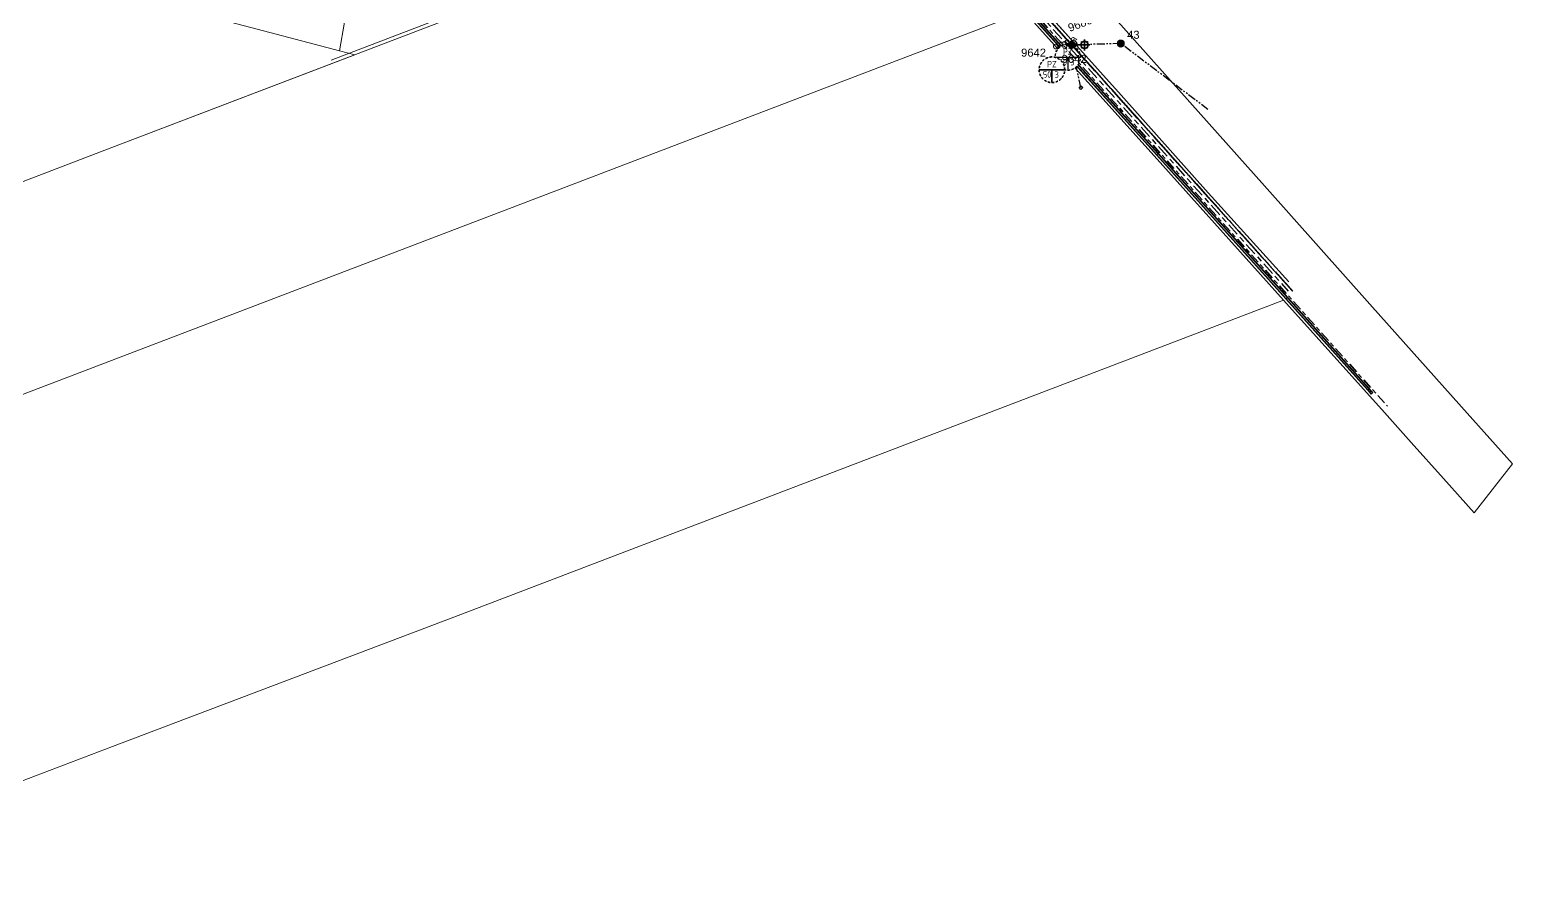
# Model space of a CAD drawing. Header units: metres. Extents: x 0 to 309348, y 0 to 6272736.
# Drawn here: x 308885.4 to 309348.5, y 6271447.3 to 6271711 of the extents above; entities that cross this region are included whole.
import ezdxf
from ezdxf.enums import TextEntityAlignment as Align

# ---------------------------------------------------------------- set-up
doc = ezdxf.new("R2010")
doc.units = ezdxf.units.M
for name, pattern in [('Cable Exist OH', [1, 1, 0]), ('Cable Exist UG', [8.2, 4, -1.2, 1.8, -1.2]), ('Dash', [5, 3, -2]), ('PHANTOMX2', [5, 2.5, -0.5, 0.5, -0.5, 0.5, -0.5])]:
    doc.linetypes.add(name, pattern=pattern)
doc.layers.get('0').update_dxf_attribs({"color": 6})
for name, color, linetype, lineweight in [('_User Miscellaneous1', 30, 'Continuous', 13), ('_User_HV_Exist', 1, 'Continuous', 35), ('_User_LV_Exist', 5, 'Continuous', 35), ('_User_SL_Exist', 4, 'Continuous', 35), ('Cadastre Developer_SP_NEW', 92, 'Continuous', 15), ('Cadastre Land Parcels_SP_EXT', 118, 'Continuous', 15), ('Cadastre Roads_SP_EXT', 218, 'Continuous', 15), ('Mains_HV_EXT', 13, 'Continuous', 25), ('Mains_LV_EXT', 163, 'Continuous', 25), ('Mains_SL_EXT', 131, 'Continuous', 25)]:
    doc.layers.add(name, color=color, linetype=linetype, lineweight=lineweight)
for name, color, linetype in [('Duct_SP_EXT', 30, 'Continuous'), ('Equip_SL_EXT', 7, 'Continuous'), ('Equip_SP_SL_EXT', 7, 'Continuous'), ('Services_SP_EXT', 42, 'PHANTOMX2'), ('SupportsOH_SP_TR_HV_LV_SL_EXT', 7, 'Continuous')]:
    doc.layers.add(name, color=color, linetype=linetype)
doc.styles.add('iecARIAL', font='arial.ttf', dxfattribs={"height": 2})
doc.styles.add('IESYMBOL1', font='isocp.shx')
doc.styles.add('POLE_LABEL', font='arial.ttf', dxfattribs={"height": 2})
doc.styles.add('SL_LABEL', font='arial.ttf', dxfattribs={"height": 2})
doc.styles.add('SLCP_LABEL', font='arial.ttf', dxfattribs={"height": 2})
doc.styles.get("Standard").update_dxf_attribs({"font": 'arial.ttf'})

# ---------------------------------------------------------------- blocks, each defined once
blk = doc.blocks.new('SL_LANTERN_EXT')
at = {"flags": 9}
for tag, p in [('LRATECODE', (-7.4, 0)), ('LOUTREACHVOCAB', (-7.2, 0)), ('LOUTREACH', (-7, 0)), ('LANTNUMBER', (-6.6, 0)), ('LNEW', (-6.4, 0)), ('LMASTVOCAB', (-6.2, 0)), ('LMAST', (-6, 0)), ('LLAMPVOCAB', (-5.8, 0)), ('LLAMP', (-5.6, 0)), ('LEXIST', (-5.4, 0)), ('LCHARGE3PERCENT', (-5.2, 0)), ('LCHARGE3', (-5, 0)), ('LCHARGE2PERCENT', (-4.8, 0)), ('LCHARGE2', (-4.6, 0)), ('LCHARGE1PERCENT', (-4.4, 0)), ('LCHARGE1', (-4.2, 0)), ('LCATEGORY', (-4, 0)), ('LBRACKETVOCAB', (-3.8, 0)), ('LBRACKET', (-3.6, 0)), ('LKINGHEIGHT', (-3.4, 0)), ('CREPLACE', (-3.2, 0)), ('CREMOVE', (-3, 0)), ('CNUMBER', (-2.8, 0)), ('CNEW', (-2.6, 0)), ('CEXIST', (-2.4, 0)), ('USAGE', (-2.2, 0)), ('STATE', (-2, 0)), ('OWNED_BY', (-1.8, 0)), ('ORIENTATION', (-1.6, 0)), ('OPERATING_VOLTAGE', (-1.4, 0)), ('NO_PHASES', (-1.2, 0)), ('LANTERN_TYPE', (-1, 0)), ('LANTERN_PURPOSE', (-0.8, 0)), ('CONTROL_TYPE', (-0.6, 0)), ('CONSTRUCTED_VOLTAGE', (-0.4, 0))]:
    blk.add_attdef(tag, text='', height=0.001, rotation=270, dxfattribs=at).set_placement(p, align=Align.MIDDLE_LEFT)
for tag, p in [('LREMOVE', (0, -7.6)), ('LREPLACE', (0, -7.8)), ('LTYPE', (0, -8)), ('LTYPEVOCAB', (0, -8.2)), ('LEGEND', (0, -8.4)), ('SUBURB', (0, -8.6)), ('STREETNAME', (0, -8.8)), ('LOCATION', (0, -9)), ('NOTES', (0, -9.2)), ('MAINTAINED_BY', (0, -9.86))]:
    blk.add_attdef(tag, text='', height=0.001, dxfattribs=at).set_placement(p, align=Align.MIDDLE_LEFT)
blk.add_attdef('OPERATED_BY', (0, -9.61), '', height=0.001, dxfattribs=at)
blk.add_wipeout([(5.69, 0), (5.06, -1.06), (4, -1.69), (2.94, -1.06), (2.31, 0), (2.94, 1.06), (4, 1.69), (5.06, 1.06)])
for p, q in [((0, 0), (4, 0)), ((2.94, 1.06), (3.2, 0.8)), ((4, 1.69), (4, 0)), ((5.06, 1.06), (4.8, 0.8)), ((2.94, -1.06), (3.2, -0.8)), ((4, 0), (5.69, 0)), ((4, 0), (4, -1.69)), ((5.06, -1.06), (4.8, -0.8))]:
    blk.add_line(p, q)
blk.add_circle((4, 0), 1.12)
at = {"style": 'SL_LABEL', "flags": 9}
blk.add_attdef('STREET_CODE', text='', height=0.001, rotation=270, dxfattribs=at).set_placement((0, 0), align=Align.MIDDLE_LEFT)
at = {"flags": 1}
blk.add_attdef('Z', (0, 0), '', height=0.001, rotation=270, dxfattribs=at)
at = {"width": 0.9}
blk.add_attdef('LNUMBER', text='', height=1, dxfattribs=at).set_placement((7, -1), align=Align.MIDDLE_LEFT)
blk = doc.blocks.new('CCP_EXT')
blk.add_wipeout([(0, 0.57), (0.57, 0), (0, -0.57), (-0.57, 0)])
blk.add_lwpolyline([(-0.57, 0), (0, 0.57), (0.57, 0), (0, -0.57), (-0.57, 0)])
at = {"flags": 1}
blk.add_attdef('Z', (0, 0), '', height=0.2, dxfattribs=at)
at = {"flags": 9}
for tag, p in [('CCP_TYPE', (0, 0)), ('CONSTRUCTED_VOLTAGE', (0, -0.2)), ('OPERATING_VOLTAGE', (0, -0.6)), ('ORIENTATION', (0, -0.8)), ('OWNED_BY', (0, -1)), ('STATE', (0, -1.8)), ('NO_PHASES', (0, -0.4)), ('USAGE', (0, -1.2)), ('LEGEND', (0, -1.4)), ('LIFE_SUPPORT', (0, -1.6)), ('NOTES', (0, -2))]:
    blk.add_attdef(tag, text='', height=0.2, dxfattribs=at).set_placement(p, align=Align.MIDDLE_LEFT)
blk = doc.blocks.new('POLE_EXT')
blk.add_hatch(color=256).paths.add_polyline_path([(-1, 0, 1), (1, 0, 1)])
blk.add_lwpolyline([(-1, 0, 1), (1, 0, 1)], format="xyb", close=True)
at = {"flags": 8}
blk.add_attdef('pNumber', text='', height=2, dxfattribs=at).set_placement((2.5, 2.5), align=Align.MIDDLE_CENTER)
at = {"style": 'POLE_LABEL', "flags": 9}
for tag, p in [('STRUCTURE_PLANT_NUMBER', (1.35, 0.03)), ('STREET_CODE', (1.35, -0.2))]:
    blk.add_attdef(tag, text='', height=0.2, dxfattribs=at).set_placement(p, align=Align.MIDDLE_LEFT)
at = {"flags": 9}
for tag, p in [('OWNED_BY', (1.35, -0.4)), ('SPECIAL_USE', (1.35, -0.8)), ('STATE', (1.35, -1)), ('cLV', (1.35, -1.4)), ('hDepth', (1.35, -1.6)), ('hDia', (1.35, -1.8)), ('cHV', (1.35, -2)), ('cLinedev', (1.35, -3.4)), ('pExisting', (1.35, -3.8)), ('pFooting', (1.35, -4.4)), ('pNew', (1.35, -4.6)), ('PARENT', (1.35, -0.6)), ('USAGE', (1.35, -1.2)), ('LBRACKET', (1.35, -2.2)), ('LExisting', (1.35, -2.4)), ('LANTNUMBER', (1.35, -2.6)), ('LOther', (1.35, -2.8)), ('LRemove', (1.35, -3)), ('LEGEND', (1.35, -3.2)), ('LOCATION', (1.35, -3.6)), ('PFNUMBER', (1.35, -4)), ('NEWPFNUMBER', (1.35, -4.2)), ('pRelocate', (1.35, -5)), ('pRemove', (1.35, -5.2)), ('pReplace', (1.35, -5.4)), ('pStay', (1.35, -5.6)), ('pType', (1.35, -5.8)), ('cspan', (1.35, -6)), ('STREETNAME', (1.35, -6.2)), ('SUBURB', (1.35, -6.4)), ('OPERATED_BY', (1.36, -7.01)), ('NOTES', (1.35, -6.6)), ('MAINTAINED_BY', (1.36, -6.81))]:
    blk.add_attdef(tag, text='', height=0.2, dxfattribs=at).set_placement(p, align=Align.MIDDLE_LEFT)
at = {"flags": 1}
blk.add_attdef('Z', (1.35, -7.33), '', height=0.2, dxfattribs=at)
blk = doc.blocks.new('SLCP_ZELL_EXT')
at = {"flags": 8}
blk.add_attdef('ASSET_NUM', text='', height=2, dxfattribs=at).set_placement((0, 6), align=Align.MIDDLE_CENTER)
for tag, flags, p in [('AMP_RATING', 9, (0.25, -3.3)), ('CONSTRUCTED_VOLTAGE', 9, (0.25, -0.5)), ('CONTROL_TYPE', 9, (0.25, -0.7)), ('OPERATING_VOLTAGE', 9, (0.25, -1.1)), ('ORIENTATION', 9, (0.25, -1.3)), ('OWNED_BY', 9, (0.25, -1.5)), ('OPERATED_BY', 9, (0.25, -1.7)), ('STATE', 9, (0.25, -2.7)), ('STREETNAME', 9, (0.25, -2.9)), ('SUBURB', 9, (0.25, -3.1)), ('Z', 1, (0.25, -3.5)), ('NO_PHASES', 9, (0.25, -0.9)), ('MAINTAINED_BY', 9, (0.25, -1.9)), ('USAGE', 9, (0.25, -2.1)), ('LOCATION', 9, (0.25, -2.3)), ('NOTES', 9, (0.25, -2.5))]:
    blk.add_attdef(tag, text='', height=0.2, dxfattribs=dict(flags=flags)).set_placement(p, align=Align.MIDDLE_LEFT)
blk.add_wipeout([(-0.05, 4), (-0.15, 4), (-0.25, 3.99), (-0.34, 3.99), (-0.44, 3.98), (-0.54, 3.96), (-0.64, 3.95), (-0.73, 3.93), (-0.83, 3.91), (-0.92, 3.89), (-1.02, 3.87), (-1.11, 3.84), (-1.21, 3.81), (-1.3, 3.78), (-1.39, 3.75), (-1.49, 3.71), (-1.58, 3.68), (-1.67, 3.64), (-1.75, 3.59), (-1.84, 3.55), (-1.93, 3.5), (-2.01, 3.46), (-2.1, 3.41), (-2.18, 3.35), (-2.26, 3.3), (-2.34, 3.24), (-2.42, 3.18), (-2.5, 3.12), (-2.58, 3.06), (-2.65, 3), (-2.72, 2.93), (-2.79, 2.86), (-2.86, 2.79), (-2.93, 2.72), (-3, 2.65), (-3.06, 2.58), (-3.12, 2.5), (-3.18, 2.42), (-3.24, 2.34), (-3.3, 2.26), (-3.35, 2.18), (-3.41, 2.1), (-3.46, 2.01), (-3.5, 1.93), (-3.55, 1.84), (-3.59, 1.75), (-3.64, 1.67), (-3.68, 1.58), (-3.71, 1.49), (-3.75, 1.39), (-3.78, 1.3), (-3.81, 1.21), (-3.84, 1.11), (-3.87, 1.02), (-3.89, 0.92), (-3.91, 0.83), (-3.93, 0.73), (-3.95, 0.64), (-3.96, 0.54), (-3.98, 0.44), (-3.99, 0.34), (-3.99, 0.25), (-4, 0.15), (-4, 0.05), (-4, -0.05), (-4, -0.15), (-3.99, -0.25), (-3.99, -0.34), (-3.98, -0.44), (-3.96, -0.54), (-3.95, -0.64), (-3.93, -0.73), (-3.91, -0.83), (-3.89, -0.92), (-3.87, -1.02), (-3.84, -1.11), (-3.81, -1.21), (-3.78, -1.3), (-3.75, -1.39), (-3.71, -1.49), (-3.68, -1.58), (-3.64, -1.67), (-3.59, -1.75), (-3.55, -1.84), (-3.5, -1.93), (-3.46, -2.01), (-3.41, -2.1), (-3.35, -2.18), (-3.3, -2.26), (-3.24, -2.34), (-3.18, -2.42), (-3.12, -2.5), (-3.06, -2.58), (-3, -2.65), (-2.93, -2.72), (-2.86, -2.79), (-2.79, -2.86), (-2.72, -2.93), (-2.65, -3), (-2.58, -3.06), (-2.5, -3.12), (-2.42, -3.18), (-2.34, -3.24), (-2.26, -3.3), (-2.18, -3.35), (-2.1, -3.41), (-2.01, -3.46), (-1.93, -3.5), (-1.84, -3.55), (-1.75, -3.59), (-1.67, -3.64), (-1.58, -3.68), (-1.49, -3.71), (-1.39, -3.75), (-1.3, -3.78), (-1.21, -3.81), (-1.11, -3.84), (-1.02, -3.87), (-0.92, -3.89), (-0.83, -3.91), (-0.73, -3.93), (-0.64, -3.95), (-0.54, -3.96), (-0.44, -3.98), (-0.34, -3.99), (-0.25, -3.99), (-0.15, -4), (-0.05, -4), (0.05, -4), (0.15, -4), (0.25, -3.99), (0.34, -3.99), (0.44, -3.98), (0.54, -3.96), (0.64, -3.95), (0.73, -3.93), (0.83, -3.91), (0.92, -3.89), (1.02, -3.87), (1.11, -3.84), (1.21, -3.81), (1.3, -3.78), (1.39, -3.75), (1.49, -3.71), (1.58, -3.68), (1.67, -3.64), (1.75, -3.59), (1.84, -3.55), (1.93, -3.5), (2.01, -3.46), (2.1, -3.41), (2.18, -3.35), (2.26, -3.3), (2.34, -3.24), (2.42, -3.18), (2.5, -3.12), (2.58, -3.06), (2.65, -3), (2.72, -2.93), (2.79, -2.86), (2.86, -2.79), (2.93, -2.72), (3, -2.65), (3.06, -2.58), (3.12, -2.5), (3.18, -2.42), (3.24, -2.34), (3.3, -2.26), (3.35, -2.18), (3.41, -2.1), (3.46, -2.01), (3.5, -1.93), (3.55, -1.84), (3.59, -1.75), (3.64, -1.67), (3.68, -1.58), (3.71, -1.49), (3.75, -1.39), (3.78, -1.3), (3.81, -1.21), (3.84, -1.11), (3.87, -1.02), (3.89, -0.92), (3.91, -0.83), (3.93, -0.73), (3.95, -0.64), (3.96, -0.54), (3.98, -0.44), (3.99, -0.34), (3.99, -0.25), (4, -0.15), (4, -0.05), (4, 0.05), (4, 0.15), (3.99, 0.25), (3.99, 0.34), (3.98, 0.44), (3.96, 0.54), (3.95, 0.64), (3.93, 0.73), (3.91, 0.83), (3.89, 0.92), (3.87, 1.02), (3.84, 1.11), (3.81, 1.21), (3.78, 1.3), (3.75, 1.39), (3.71, 1.49), (3.68, 1.58), (3.64, 1.67), (3.59, 1.75), (3.55, 1.84), (3.5, 1.93), (3.46, 2.01), (3.41, 2.1), (3.35, 2.18), (3.3, 2.26), (3.24, 2.34), (3.18, 2.42), (3.12, 2.5), (3.06, 2.58), (3, 2.65), (2.93, 2.72), (2.86, 2.79), (2.79, 2.86), (2.72, 2.93), (2.65, 3), (2.58, 3.06), (2.5, 3.12), (2.42, 3.18), (2.34, 3.24), (2.26, 3.3), (2.18, 3.35), (2.1, 3.41), (2.01, 3.46), (1.93, 3.5), (1.84, 3.55), (1.75, 3.59), (1.67, 3.64), (1.58, 3.68), (1.49, 3.71), (1.39, 3.75), (1.3, 3.78), (1.21, 3.81), (1.11, 3.84), (1.02, 3.87), (0.92, 3.89), (0.83, 3.91), (0.73, 3.93), (0.64, 3.95), (0.54, 3.96), (0.44, 3.98), (0.34, 3.99), (0.25, 3.99), (0.15, 4), (0.05, 4)])
for p, q in [((-4, 0), (4, 0)), ((0, 0), (0, -4))]:
    blk.add_line(p, q)
at = {"linetype": 'Dash', "ltscale": 0.25, "flags": 128}
blk.add_lwpolyline([(-0.05, 4), (-0.15, 4), (-0.25, 3.99), (-0.34, 3.99), (-0.44, 3.98), (-0.54, 3.96), (-0.64, 3.95), (-0.73, 3.93), (-0.83, 3.91), (-0.92, 3.89), (-1.02, 3.87), (-1.11, 3.84), (-1.21, 3.81), (-1.3, 3.78), (-1.39, 3.75), (-1.49, 3.71), (-1.58, 3.68), (-1.67, 3.64), (-1.75, 3.59), (-1.84, 3.55), (-1.93, 3.5), (-2.01, 3.46), (-2.1, 3.41), (-2.18, 3.35), (-2.26, 3.3), (-2.34, 3.24), (-2.42, 3.18), (-2.5, 3.12), (-2.58, 3.06), (-2.65, 3), (-2.72, 2.93), (-2.79, 2.86), (-2.86, 2.79), (-2.93, 2.72), (-3, 2.65), (-3.06, 2.58), (-3.12, 2.5), (-3.18, 2.42), (-3.24, 2.34), (-3.3, 2.26), (-3.35, 2.18), (-3.41, 2.1), (-3.46, 2.01), (-3.5, 1.93), (-3.55, 1.84), (-3.59, 1.75), (-3.64, 1.67), (-3.68, 1.58), (-3.71, 1.49), (-3.75, 1.39), (-3.78, 1.3), (-3.81, 1.21), (-3.84, 1.11), (-3.87, 1.02), (-3.89, 0.92), (-3.91, 0.83), (-3.93, 0.73), (-3.95, 0.64), (-3.96, 0.54), (-3.98, 0.44), (-3.99, 0.34), (-3.99, 0.25), (-4, 0.15), (-4, 0.05), (-4, -0.05), (-4, -0.15), (-3.99, -0.25), (-3.99, -0.34), (-3.98, -0.44), (-3.96, -0.54), (-3.95, -0.64), (-3.93, -0.73), (-3.91, -0.83), (-3.89, -0.92), (-3.87, -1.02), (-3.84, -1.11), (-3.81, -1.21), (-3.78, -1.3), (-3.75, -1.39), (-3.71, -1.49), (-3.68, -1.58), (-3.64, -1.67), (-3.59, -1.75), (-3.55, -1.84), (-3.5, -1.93), (-3.46, -2.01), (-3.41, -2.1), (-3.35, -2.18), (-3.3, -2.26), (-3.24, -2.34), (-3.18, -2.42), (-3.12, -2.5), (-3.06, -2.58), (-3, -2.65), (-2.93, -2.72), (-2.86, -2.79), (-2.79, -2.86), (-2.72, -2.93), (-2.65, -3), (-2.58, -3.06), (-2.5, -3.12), (-2.42, -3.18), (-2.34, -3.24), (-2.26, -3.3), (-2.18, -3.35), (-2.1, -3.41), (-2.01, -3.46), (-1.93, -3.5), (-1.84, -3.55), (-1.75, -3.59), (-1.67, -3.64), (-1.58, -3.68), (-1.49, -3.71), (-1.39, -3.75), (-1.3, -3.78), (-1.21, -3.81), (-1.11, -3.84), (-1.02, -3.87), (-0.92, -3.89), (-0.83, -3.91), (-0.73, -3.93), (-0.64, -3.95), (-0.54, -3.96), (-0.44, -3.98), (-0.34, -3.99), (-0.25, -3.99), (-0.15, -4), (-0.05, -4), (0.05, -4), (0.15, -4), (0.25, -3.99), (0.34, -3.99), (0.44, -3.98), (0.54, -3.96), (0.64, -3.95), (0.73, -3.93), (0.83, -3.91), (0.92, -3.89), (1.02, -3.87), (1.11, -3.84), (1.21, -3.81), (1.3, -3.78), (1.39, -3.75), (1.49, -3.71), (1.58, -3.68), (1.67, -3.64), (1.75, -3.59), (1.84, -3.55), (1.93, -3.5), (2.01, -3.46), (2.1, -3.41), (2.18, -3.35), (2.26, -3.3), (2.34, -3.24), (2.42, -3.18), (2.5, -3.12), (2.58, -3.06), (2.65, -3), (2.72, -2.93), (2.79, -2.86), (2.86, -2.79), (2.93, -2.72), (3, -2.65), (3.06, -2.58), (3.12, -2.5), (3.18, -2.42), (3.24, -2.34), (3.3, -2.26), (3.35, -2.18), (3.41, -2.1), (3.46, -2.01), (3.5, -1.93), (3.55, -1.84), (3.59, -1.75), (3.64, -1.67), (3.68, -1.58), (3.71, -1.49), (3.75, -1.39), (3.78, -1.3), (3.81, -1.21), (3.84, -1.11), (3.87, -1.02), (3.89, -0.92), (3.91, -0.83), (3.93, -0.73), (3.95, -0.64), (3.96, -0.54), (3.98, -0.44), (3.99, -0.34), (3.99, -0.25), (4, -0.15), (4, -0.05), (4, 0.05), (4, 0.15), (3.99, 0.25), (3.99, 0.34), (3.98, 0.44), (3.96, 0.54), (3.95, 0.64), (3.93, 0.73), (3.91, 0.83), (3.89, 0.92), (3.87, 1.02), (3.84, 1.11), (3.81, 1.21), (3.78, 1.3), (3.75, 1.39), (3.71, 1.49), (3.68, 1.58), (3.64, 1.67), (3.59, 1.75), (3.55, 1.84), (3.5, 1.93), (3.46, 2.01), (3.41, 2.1), (3.35, 2.18), (3.3, 2.26), (3.24, 2.34), (3.18, 2.42), (3.12, 2.5), (3.06, 2.58), (3, 2.65), (2.93, 2.72), (2.86, 2.79), (2.79, 2.86), (2.72, 2.93), (2.65, 3), (2.58, 3.06), (2.5, 3.12), (2.42, 3.18), (2.34, 3.24), (2.26, 3.3), (2.18, 3.35), (2.1, 3.41), (2.01, 3.46), (1.93, 3.5), (1.84, 3.55), (1.75, 3.59), (1.67, 3.64), (1.58, 3.68), (1.49, 3.71), (1.39, 3.75), (1.3, 3.78), (1.21, 3.81), (1.11, 3.84), (1.02, 3.87), (0.92, 3.89), (0.83, 3.91), (0.73, 3.93), (0.64, 3.95), (0.54, 3.96), (0.44, 3.98), (0.34, 3.99), (0.25, 3.99), (0.15, 4), (0.05, 4)], close=True, dxfattribs=at)
at = {"style": 'IESYMBOL1'}
for s, p in [('PZ', (0, 1.75)), ('50', (-1.5, -1.5)), ('3', (1.5, -1.5))]:
    blk.add_text(s, height=2, dxfattribs=at).set_placement(p, align=Align.MIDDLE_CENTER)

msp = doc.modelspace()

# ---------------------------------------------------------------- linework, layer by layer
at = {"layer": '_User Miscellaneous1'}
for p, q in [((309197.30137, 6271717.47354), (309237.95511, 6271672.34927)), ((309196.76634, 6271716.99173), (309237.41986, 6271671.86771)), ((309237.41986, 6271671.86771), (309237.68748, 6271672.10849)), ((309237.41986, 6271671.86771), (309277.79385, 6271626.93009)), ((309237.95511, 6271672.34927), (309237.68748, 6271672.10849)), ((309237.95511, 6271672.34927), (309278.32966, 6271627.41103)), ((309277.79385, 6271626.93009), (309278.06175, 6271627.17056)), ((309277.79385, 6271626.93009), (309303.26037, 6271598.53049)), ((309278.32966, 6271627.41103), (309278.06175, 6271627.17056)), ((309278.32966, 6271627.41103), (309303.80825, 6271598.99798)), ((309303.26037, 6271598.53049), (309303.53431, 6271598.76423)), ((309303.26037, 6271598.53049), (309303.93304, 6271597.7017)), ((309303.80825, 6271598.99798), (309303.53431, 6271598.76423)), ((309303.80825, 6271598.99798), (309304.49208, 6271598.15543)), ((309303.93304, 6271597.7017), (309304.21256, 6271597.92856)), ((309303.93304, 6271597.7017), (309304.30974, 6271597.23755)), ((309304.49208, 6271598.15543), (309304.21256, 6271597.92856)), ((309304.30974, 6271597.23755), (309304.58926, 6271597.46441)), ((309304.49208, 6271598.15543), (309304.86879, 6271597.69126)), ((309304.86879, 6271597.69126), (309304.58926, 6271597.46441))]:
    msp.add_line(p, q, dxfattribs=at)
at = {"layer": 'Cadastre Developer_SP_NEW', "transparency": 33554687}
msp.add_line((308979.56655, 6271701.44072), (309015.00881, 6271714.97378), dxfattribs=at)
at = {"layer": 'Cadastre Land Parcels_SP_EXT', "linetype": 'Continuous'}
for points in [[(308755.55897, 6271548.36996), (308908.86801, 6271606.91399), (309196.16296, 6271716.614), (309151.63298, 6271766.124), (308907.52597, 6271672.81498), (308874.35601, 6271660.13404), (308727.58898, 6271604.14397), (308755.55897, 6271548.36996)], [(308911.26844, 6271487.16331), (309017.87275, 6271527.61656), (309276.98359, 6271626.5771), (309236.58573, 6271671.61172), (309196.16322, 6271716.61392), (308908.86827, 6271606.91408), (308755.55897, 6271548.3696), (308780.96635, 6271497.70599), (308806.24096, 6271447.30711), (308911.26844, 6271487.16331)]]:
    msp.add_lwpolyline(points, close=True, dxfattribs=at)
msp.add_lwpolyline([(308874.35575, 6271660.13422), (308907.52632, 6271672.81489), (308907.52632, 6271672.81489), (308986.94424, 6271703.17252), (308982.24697, 6271704.40246), (308926.42615, 6271719.02266)], dxfattribs=at)
at = {"layer": 'Cadastre Roads_SP_EXT', "linetype": 'Continuous'}
msp.add_lwpolyline([(308926.42617, 6271719.02272), (308982.24697, 6271704.40246), (308985.3798, 6271722.40977)], dxfattribs=at)
at = {"layer": 'Duct_SP_EXT'}
for p, q in [((309237.50907, 6271671.94797), (309237.68748, 6271672.10849)), ((309237.50907, 6271671.94797), (309277.88315, 6271627.01025)), ((309237.8659, 6271672.26901), (309237.68748, 6271672.10849)), ((309237.8659, 6271672.26901), (309278.24036, 6271627.33088)), ((309277.88315, 6271627.01025), (309278.06175, 6271627.17056)), ((309277.88315, 6271627.01025), (309303.35169, 6271598.6084)), ((309278.24036, 6271627.33088), (309278.06175, 6271627.17056)), ((309278.24036, 6271627.33088), (309303.71694, 6271598.92006)), ((309303.35169, 6271598.6084), (309303.53431, 6271598.76423)), ((309303.35169, 6271598.6084), (309304.02621, 6271597.77732)), ((309303.71694, 6271598.92006), (309303.53431, 6271598.76423)), ((309303.71694, 6271598.92006), (309304.39891, 6271598.07981)), ((309304.02621, 6271597.77732), (309304.21256, 6271597.92856)), ((309304.02621, 6271597.77732), (309304.40291, 6271597.31317)), ((309304.39891, 6271598.07981), (309304.21256, 6271597.92856)), ((309304.39891, 6271598.07981), (309304.77561, 6271597.61564)), ((309304.40291, 6271597.31317), (309304.58926, 6271597.46441)), ((309304.77561, 6271597.61564), (309304.58926, 6271597.46441))]:
    msp.add_line(p, q, dxfattribs=at)

# ---------------------------------------------------------------- block references
at = {"layer": '_User_LV_Exist'}
ref = msp.add_blockref('POLE_EXT', (309226.19296, 6271706.657), dxfattribs=at)
ref.add_attrib('ASSET_NUM', '43', dxfattribs={"layer": '0', "height": 2.5, "rotation": 0.0604306, "style": 'POLE_LABEL'}).set_placement((309228.19296, 6271707.407), align=Align.BOTTOM_LEFT)
at = {"layer": '_User_SL_Exist'}
ref = msp.add_blockref('POLE_EXT', (309226.19296, 6271706.657), dxfattribs=at)
ref.add_attrib('ASSET_NUM', '43', dxfattribs={"layer": '0', "height": 2.5, "rotation": 0.0604306, "style": 'POLE_LABEL'}).set_placement((309228.19296, 6271707.407), align=Align.BOTTOM_LEFT)
at = {"layer": 'SupportsOH_SP_TR_HV_LV_SL_EXT'}
ref = msp.add_blockref('POLE_EXT', (309226.19296, 6271706.657), dxfattribs=at)
ref.add_attrib('ASSET_NUM', '43', dxfattribs={"layer": '0', "height": 2.5, "rotation": 0.0604306, "style": 'POLE_LABEL'}).set_placement((309228.19296, 6271707.407), align=Align.BOTTOM_LEFT)

# ---------------------------------------------------------------- next in the draw order: block references
at = {"layer": 'Equip_SP_SL_EXT'}
ref = msp.add_blockref('SL_LANTERN_EXT', (309210.87098, 6271706.236), dxfattribs=at)
ref.add_attrib('ASSET_NUM', '9686', dxfattribs={"layer": '0', "height": 2.5, "rotation": 20.8981693, "style": 'iecARIAL'}).set_placement((309212.37098, 6271707.736), align=Align.MIDDLE_RIGHT)
at = {"layer": 'Services_SP_EXT'}
msp.add_blockref('CCP_EXT', (309213.74728, 6271692.91003), dxfattribs=at)

# ---------------------------------------------------------------- next in the draw order: linework, layer by layer
at = {"layer": 'Cadastre Roads_SP_EXT', "linetype": 'Continuous'}
msp.add_lwpolyline([(309348.48976, 6271575.47978), (309334.37029, 6271591.29658), (309304.85188, 6271624.41724), (309271.06549, 6271662.25528), (309230.51602, 6271707.75225), (309202.85884, 6271738.73079), (309202.10435, 6271746.05319), (309169.30866, 6271762.00474), (309144.5547, 6271774.04408), (309151.63285, 6271766.12376), (309196.16323, 6271716.61391), (309236.58571, 6271671.6118), (309276.98356, 6271626.57711), (309308.55278, 6271591.43478), (309316.93114, 6271582.09229), (309326.97265, 6271570.89627), (309336.57793, 6271560.18593), (309348.48976, 6271575.47978)], close=True, dxfattribs=at)
at = {"layer": 'Duct_SP_EXT'}
for p, q in [((309197.21219, 6271717.39324), (309237.8659, 6271672.26901)), ((309196.85551, 6271717.07203), (309237.50907, 6271671.94797))]:
    msp.add_line(p, q, dxfattribs=at)
at = {"layer": 'Services_SP_EXT'}
for points in [[(309253.37609, 6271686.12425), (309226.19304, 6271706.65702), (309210.87103, 6271706.23601)], [(309213.74726, 6271692.91002), (309210.87103, 6271706.23601)]]:
    msp.add_lwpolyline(points, dxfattribs=at)

# ---------------------------------------------------------------- next in the draw order: block references
at = {"layer": 'SupportsOH_SP_TR_HV_LV_SL_EXT'}
ref = msp.add_blockref('POLE_EXT', (309210.87099, 6271706.23603), dxfattribs=at)
ref.add_attrib('ASSET_NUM', '6', dxfattribs={"layer": '0', "height": 2.5, "style": 'POLE_LABEL'}).set_placement((309212.87099, 6271706.98603), align=Align.MIDDLE_RIGHT)

# ---------------------------------------------------------------- next in the draw order: block references
at = {"layer": 'Equip_SL_EXT'}
ref = msp.add_blockref('SLCP_ZELL_EXT', (309209.6264, 6271702.3711), dxfattribs=at)
ref.add_attrib('ASSET_NUM', '9642', dxfattribs={"layer": '0', "height": 2.5, "style": 'SLCP_LABEL'}).set_placement((309211.6264, 6271703.1211), align=Align.TOP_CENTER)

# ---------------------------------------------------------------- next in the draw order: linework, layer by layer
at = {"layer": '_User_HV_Exist', "linetype": 'Cable Exist UG', "ltscale": 0.8, "flags": 128}
msp.add_lwpolyline([(309051.5247, 6271763.9712), (309053.71988, 6271780.22315), (309047.77388, 6271781.02629), (309048.72509, 6271788.06854), (309145.92416, 6271774.93966), (309170.69746, 6271747.89966), (309180.58906, 6271736.90183), (309309.52812, 6271593.41717)], dxfattribs=at)
at = {"layer": '_User_HV_Exist', "linetype": 'Continuous', "flags": 128}
msp.add_lwpolyline([(309162.75374, 6271761.42043), (309177.41714, 6271745.03327), (309226.32415, 6271690.54195), (309253.54008, 6271660.05741), (309278.68761, 6271632.27333)], dxfattribs=at)
at = {"layer": '_User_LV_Exist', "linetype": 'Cable Exist UG', "ltscale": 0.7}
msp.add_lwpolyline([(309177.41707, 6271745.03259), (309211.24012, 6271707.37163)], dxfattribs=at)
at = {"layer": 'Mains_HV_EXT', "linetype": 'Cable Exist UG'}
msp.add_lwpolyline([(309040.42635, 6271780.83587), (309041.59442, 6271782.30215), (309042.86418, 6271790.63956), (309042.86418, 6271790.63956), (309146.09454, 6271776.84225), (309188.69301, 6271729.40558), (309278.52136, 6271629.35553)], dxfattribs=at)
at = {"layer": 'Mains_HV_EXT', "linetype": 'Cable Exist OH'}
msp.add_lwpolyline([(309188.60826, 6271731.0975), (309253.12641, 6271659.05541), (309279.9099, 6271629.3195)], dxfattribs=at)
at = {"layer": 'Mains_LV_EXT', "linetype": 'Cable Exist OH'}
for points in [[(309188.47396, 6271731.20786), (309210.87103, 6271706.23599)], [(309210.87103, 6271706.23599), (309279.84325, 6271629.3522)]]:
    msp.add_lwpolyline(points, dxfattribs=at)
at = {"layer": 'Mains_SL_EXT', "linetype": 'Cable Exist OH'}
for points in [[(309188.60826, 6271731.0975), (309210.87103, 6271706.23599)], [(309210.87103, 6271706.23599), (309253.2336, 6271659.01412)]]:
    msp.add_lwpolyline(points, dxfattribs=at)

# ---------------------------------------------------------------- next in the draw order: block references
at = {"layer": '_User_SL_Exist'}
ref = msp.add_blockref('SL_LANTERN_EXT', (309210.87098, 6271706.236), dxfattribs=at)
ref.add_attrib('ASSET_NUM', '9686', dxfattribs={"layer": '0', "height": 2.5, "rotation": 20.8981693, "style": 'iecARIAL'}).set_placement((309217.09787, 6271714.21989), align=Align.MIDDLE_RIGHT)

# ---------------------------------------------------------------- next in the draw order: block references
ref = msp.add_blockref('POLE_EXT', (309210.87099, 6271706.23603), dxfattribs=at)
ref.add_attrib('ASSET_NUM', '6', dxfattribs={"layer": '0', "height": 2.5, "style": 'POLE_LABEL'}).set_placement((309209.63414, 6271706.21942), align=Align.MIDDLE_RIGHT)

# ---------------------------------------------------------------- next in the draw order: block references
ref = msp.add_blockref('SLCP_ZELL_EXT', (309204.69737, 6271698.47797), dxfattribs=at)
ref.add_attrib('ASSET_NUM', '9642', dxfattribs={"layer": '0', "height": 2.5, "style": 'SLCP_LABEL'}).set_placement((309198.959, 6271705.07379), align=Align.TOP_CENTER)

# ---------------------------------------------------------------- next in the draw order: linework, layer by layer
at = {"layer": '_User_LV_Exist', "linetype": 'Cable Exist UG', "ltscale": 0.7}
msp.add_lwpolyline([(309177.41707, 6271745.03259), (309211.24012, 6271707.37163)], dxfattribs=at)
at = {"layer": '_User_SL_Exist', "linetype": 'Cable Exist OH'}
for points in [[(309188.60826, 6271731.0975), (309210.87103, 6271706.23599)], [(309210.87103, 6271706.23599), (309253.2336, 6271659.01412)]]:
    msp.add_lwpolyline(points, dxfattribs=at)

# ---------------------------------------------------------------- next in the draw order: block references
at = {"layer": '_User_LV_Exist'}
ref = msp.add_blockref('POLE_EXT', (309210.87099, 6271706.23603), dxfattribs=at)
ref.add_attrib('ASSET_NUM', '6', dxfattribs={"layer": '0', "height": 2.5, "style": 'POLE_LABEL'}).set_placement((309212.87099, 6271706.98603), align=Align.MIDDLE_RIGHT)

doc.saveas('drawing.dxf')
